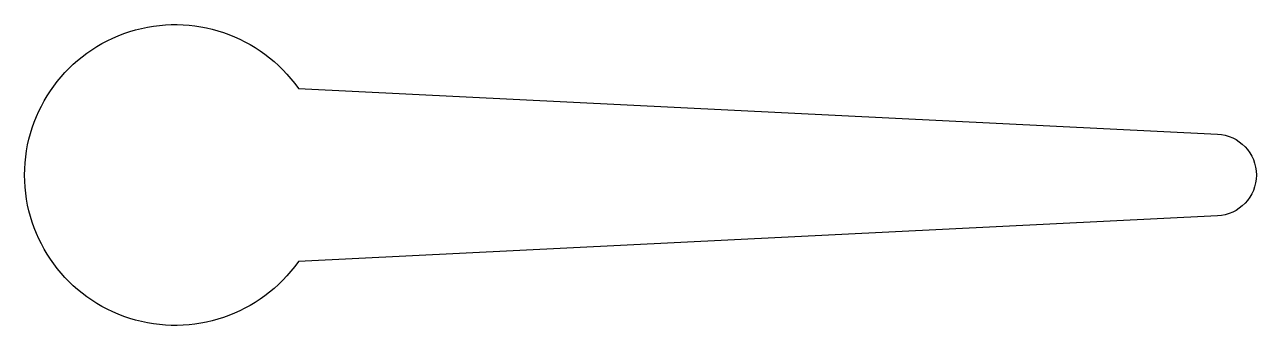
# Model space of a CAD drawing. Extents: x 176.2 to 194.2, y 234.8 to 239.2.
import ezdxf

# ---------------------------------------------------------------- set-up
doc = ezdxf.new("R2010")
doc.units = 0
doc.layers.add('ANA', color=220, linetype='CONTINUOUS')

msp = doc.modelspace()

# ---------------------------------------------------------------- linework, layer by layer
at = {"layer": 'ANA', "color": 7, "linetype": 'BYBLOCK'}
msp.add_lwpolyline([(180.211, 235.758, -3.162278), (180.211, 238.288), (193.641, 237.622, -0.951662), (193.641, 236.424)], format="xyb", close=True, dxfattribs=at)

doc.saveas('drawing.dxf')
